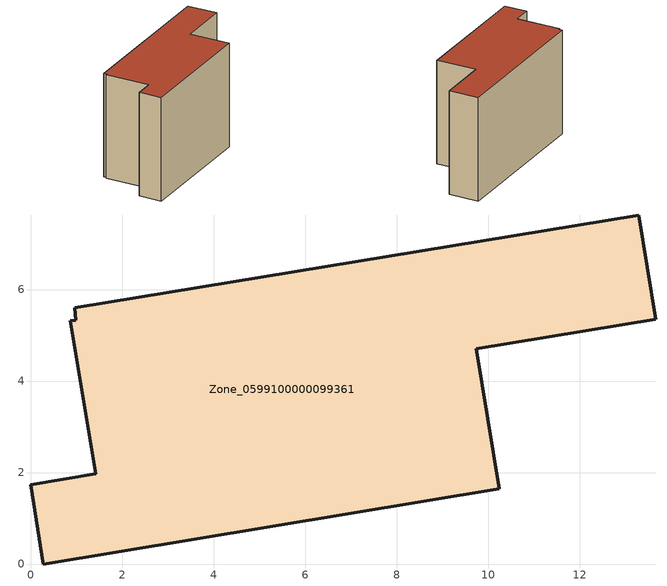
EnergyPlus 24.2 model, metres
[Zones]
Zone_0599100000099361
 floor ground (C_G): 0.99,5.33 0.97,5.6 13.3,7.63 13.67,5.35 9.74,4.71 10.25,1.64 0.28,0 0,1.73 1.42,1.97 0.86,5.31 z0
 wall outside (C_F): 13.67,5.35 13.3,7.63 0.97,5.6 0.99,5.33 0.86,5.31 1.42,1.97 0,1.73 0.28,0 10.25,1.64 9.74,4.71 13.67,5.35 z0:8.01
 roof outside (C_R): 0.99,5.33 0.86,5.31 1.42,1.97 0,1.73 0.28,0 10.25,1.64 9.74,4.71 13.67,5.35 13.3,7.63 0.97,5.6 z8.01
[BUILDING]
Pand.0599100000099361: North Axis=0; Terrain=City; Loads Convergence Tolerance Value=0.04; Temperature Convergence Tolerance Value=0.4; Solar Distribution=FullExterior; Maximum Number of Warmup Days=25; Minimum Number of Warmup Days=1
[Site:Location]
Rotterdam.The.Hague.AP_ZH_NLD Design_Conditions: Latitude=51.96; Longitude=4.45; Time Zone=1; Elevation=-4.5
[SITE:GROUNDTEMPERATURE:BUILDINGSURFACE]
18, 18, 18, 18, 18, 18, 18, 18, 18, 18, 18, 18
[MATERIAL] Thermal Absorptance=0.9; Solar Absorptance=0.7; Visible Absorptance=0.7
Name | Roughness | Thickness | Conductivity | Density | Specific Heat
G.TI.1975-1991 | MediumSmooth | 0.15 | 0.288461 | 540 | 1210
F.TI.1975-1991 | Rough | 0.3 | 0.230769 | 1920 | 840
R.TI.1975-1991 | MediumRough | 0.2 | 0.153846 | 1500 | 1000
[CONSTRUCTION]
C_G: G.TI.1975-1991
C_F: F.TI.1975-1991
C_R: R.TI.1975-1991
[ZONE]
Zone_0599100000099361: Type=1; Multiplier=1; Ceiling Height=Autocalculate; Volume=Autocalculate; Floor Area=autocalculate; Part of Total Floor Area=Yes
[ZONEINFILTRATION:DESIGNFLOWRATE]
Infil_Zone_0599100000099361: Zone or ZoneList or Space or SpaceList=Zone_0599100000099361; Schedule=AlwaysOn; Design Flow Rate Calculation Method=Flow/Area; Flow Rate per Floor Area=0.003; Constant Term Coefficient=1; Temperature Term Coefficient=0; Velocity Term Coefficient=0; Velocity Squared Term Coefficient=0
[HVACTEMPLATE:ZONE:IDEALLOADSAIRSYSTEM]
Zone_0599100000099361: Maximum Heating Supply Air Temperature=50; Minimum Cooling Supply Air Temperature=13; Maximum Heating Supply Air Humidity Ratio=0.0156; Minimum Cooling Supply Air Humidity Ratio=0.0077; Heating Limit=NoLimit; Cooling Limit=NoLimit; Dehumidification Control Type=ConstantSensibleHeatRatio; Cooling Sensible Heat Ratio=0.7; Dehumidification Setpoint=60; Humidification Control Type=None; Humidification Setpoint=30; Outdoor Air Method=None; Outdoor Air Flow Rate per Person=0.00944; Outdoor Air Flow Rate per Zone Floor Area=0; Outdoor Air Flow Rate per Zone=0; Demand Controlled Ventilation Type=None; Outdoor Air Economizer Type=NoEconomizer; Heat Recovery Type=None; Sensible Heat Recovery Effectiveness=0.7; Latent Heat Recovery Effectiveness=0.65
[ZONECONTROL:THERMOSTAT]
ThermostatControl_Zone_0599100000099361: Zone or ZoneList=Zone_0599100000099361; Control Type Schedule=DualSetpointControlType; Control 1=Thermostat_Zone_0599100000099361; Temperature Difference Between Cutout And Setpoint=0
[THERMOSTATSETPOINT:DUALSETPOINT]
Thermostat_Zone_0599100000099361: Heating Setpoint Temperature Schedule=HeatingSetpoint_Zone_0599100000099361; Cooling Setpoint Temperature Schedule=CoolingSetpoint_Zone_0599100000099361
[SCHEDULE:COMPACT]
HeatingSetpoint_Zone_0599100000099361: Through: 12/31, For: AllDays, Until: 24:00, 21
CoolingSetpoint_Zone_0599100000099361: Through: 12/31, For: AllDays, Until: 24:00, 24
DualSetpointControlType: Through: 12/31, For: AllDays, Until: 24:00, 4
AlwaysOn: Through: 12/31, For: AllDays, Until: 24:00, 1
